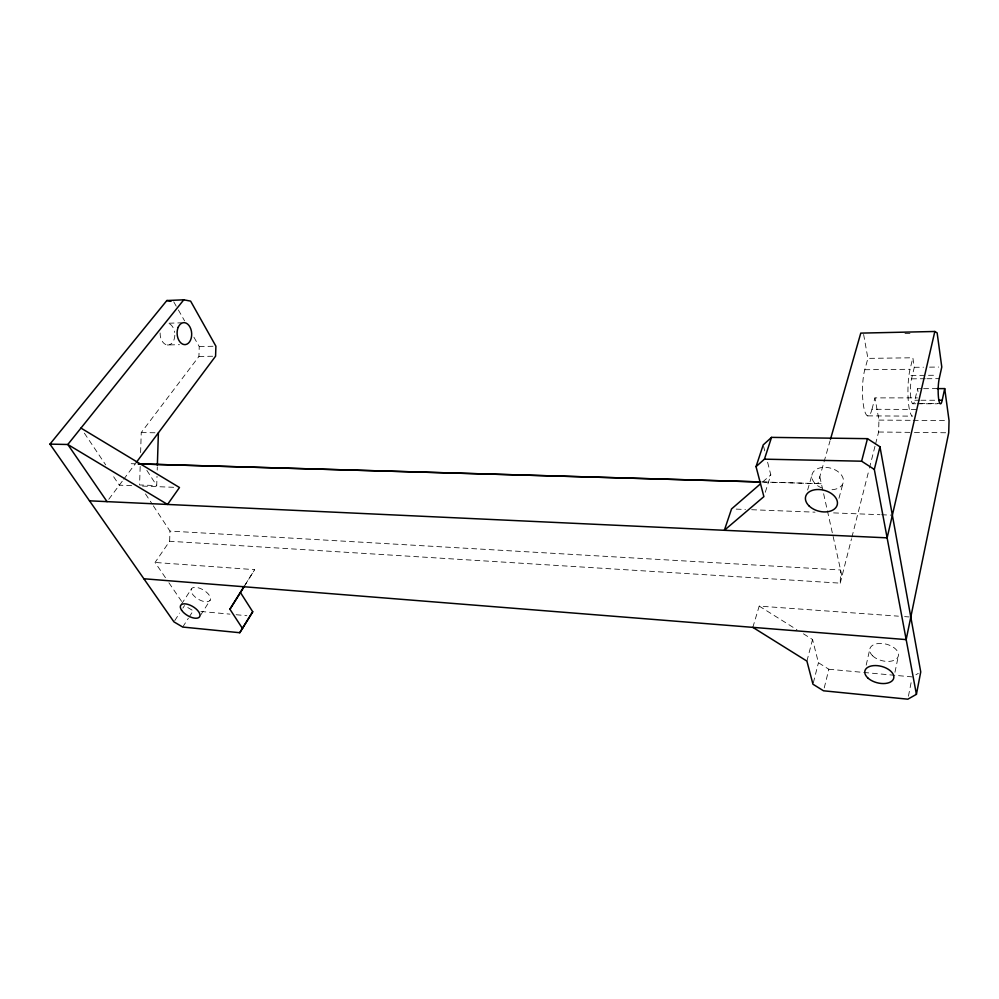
<?xml version="1.0" encoding="UTF-8"?>
<svg xmlns="http://www.w3.org/2000/svg" width="999" height="999" viewBox="0 0 999 999"><rect width="100%" height="100%" fill="white"/><g stroke="black" fill="none" stroke-linecap="round" stroke-linejoin="round"><path stroke-width="0.75" stroke-dasharray="5 3.75" d="M165.459 577.697L155.057 562.462L169.643 541.258L840.234 583.154L840.596 569.992L169.967 531.081L153.084 505.457M875.549 444.031L878.608 432.005L878.933 420.092L874.962 397.889L917.432 397.877M140.609 452.597L141.246 432.567L198.926 356.493L199.238 346.566L193.831 337.075M140.172 466.458L139.585 484.952L156.718 485.601L157.018 476.286M157.205 470.079L157.305 466.983M169.643 541.258L169.967 531.081M908.428 696.216L911.65 679.882M894.954 672.29L898.351 655.968M866.183 665.159L869.829 649.013M916.27 409.44L871.977 409.278A26.211 5.844 -89.3 0 1 863.71 406.905A26.211 5.844 -89.3 0 1 864.784 369.73L867.906 358.379L912.849 357.779L914.297 367.307L911.538 378.833A14.186 2.747 -89.2 0 0 910.976 398.901A14.186 2.747 -89.2 0 0 914.847 400.237L917.557 388.686L922.077 388.673M867.694 415.871L912.474 416.133A26.598 5.157 -89.2 0 1 908.103 398.077A26.598 5.157 -89.2 0 1 910.052 369.28L912.849 357.779M824.237 687.924L828.858 669.243L818.443 662.737L812.562 639.535L802.147 633.004M813.323 682.804L818.443 662.737M840.234 583.154L851.523 538.686M851.91 537.175L869.068 469.567M869.455 468.069L875.174 445.529M806.905 661.101L812.562 639.535M871.977 409.278L874.962 397.889M838.96 498.301L843.368 481.943M761.738 481.968L817.844 483.603L830.057 440.784M807.629 490.034L811.9 475.312M752.834 627.36L759.203 606.106L898.426 616.171M765.271 492.27L770.803 474.887L767.394 461.388M244.043 586.75L254.67 569.667L155.057 562.462M245.142 584.827L254.67 569.667M200.449 615.421L210.165 600.187M182.717 627.047L188.361 618.281M189.161 617.032L193.194 610.764L184.503 605.619L182.879 608.116M174.738 620.604L179.62 613.111M181.468 604.17L191.371 589.01M108.791 499.288L122.852 480.432M123.739 479.245L135.277 463.798M762.724 481.893L770.803 474.887M915.883 674.787L918.318 673.363M169.031 323.214L181.343 322.814M160.115 332.967A10.939 7.343 85.8 0 0 167.133 344.967L179.483 344.692M199.238 346.566L215.896 346.191M904.982 333.566L911.1 333.429M198.926 356.493L215.584 356.181M914.297 367.307L923.463 367.207M929.569 367.145L938.723 367.058M864.784 369.73L910.052 369.28M911.013 375.437L937.199 375.237M911.538 378.833L925.374 378.733M926.91 378.733L939.21 378.646M923.588 388.673L937.162 388.623M914.847 400.237L919.405 400.237M920.928 400.249L936.125 400.249M919.904 403.546L941.145 403.584M912.811 403.758L915.871 403.758M917.394 403.758L937.274 403.796M878.933 420.092L911.65 420.329M913.211 420.342L945.928 420.567M878.608 432.005L912.886 432.392M914.435 432.405L948.713 432.792M141.246 432.567L158.391 432.829M131.206 463.698L135.539 463.823M763.661 482.055L821.39 483.728L817.844 483.603M131.656 485.664L119.306 485.189L111.638 473.763M142.457 486.088L176.398 487.4M736.188 509.115L745.466 509.478M751.648 509.715L815.047 512.175M833.603 512.899L879.994 514.697M881.543 514.76L890.808 515.122M904.619 616.62L909.252 616.945M200.861 611.475L229.995 614.148M236.126 614.722L246.865 615.709M828.858 669.243L912.237 676.91M759.203 606.106L796.94 629.745M168.918 582.779L183.641 604.345M84.366 433.154L105.682 464.885M145.492 493.918L152.248 504.17M146.853 470.379L156.718 485.601M173.751 301.835L177.61 308.616M178.384 309.977L184.565 320.816M763.586 446.403L764.722 450.899M819.817 476.673L841.995 576.236M863.623 334.453L867.906 358.379M917.557 388.686L918.019 391.758M174.837 335.264A10.939 7.343 85.8 0 1 167.133 344.967M169.755 323.951A10.939 7.343 85.8 0 1 174.675 332.442M821.927 488.024A16.096 10.814 14.3 0 1 815.758 469.667A16.096 10.814 14.3 0 1 841.533 475.149A16.096 10.814 14.3 0 1 830.007 489.747M192.245 593.806A10.939 5.27 31 0 0 209.153 601.161A10.939 5.27 31 0 0 200.949 588.736A10.939 5.27 31 0 0 192.245 593.806M872.589 655.781A14.685 8.529 14 0 0 897.339 657.991A14.685 8.529 14 0 0 882.392 643.506A14.685 8.529 14 0 0 872.589 655.781"/><path stroke-width="1.5" d="M157.355 465.422L158.391 432.829M752.834 627.36L806.905 661.101L812.961 684.228L823.526 690.796L907.841 699.188L916.42 694.33L920.741 671.952L879.982 446.79L867.482 438.661L771.54 437.375L763.211 444.905L756.043 466.62L763.885 496.628L724.35 530.294L731.543 508.941L760.414 483.903M939.16 400.249L942.207 400.249L944.704 388.599L937.162 388.623M830.481 439.285L860.776 333.117L934.839 331.481L887.124 537.849L89.498 500.824M916.42 694.33L874.312 469.43L879.982 446.79M874.312 469.43L861.613 461.201L867.482 438.661M756.043 466.62L764.435 459.165L771.54 437.375M136.201 462.562L215.584 356.181L215.896 346.191L190.622 301.124L183.779 299.812L166.845 300.537L49.95 444.118L173.926 621.865L182.717 627.047L239.76 632.717L252.722 611.763L240.384 592.419L244.355 586.088M239.76 632.717L252.722 611.763M242.52 628.558L229.92 609.228L240.384 592.419M229.92 609.228L244.043 586.75M49.95 444.118L67.807 444.493L183.779 299.812M764.435 459.165L861.613 461.201M138.386 463.898L760.177 481.93M760.539 481.955L138.262 463.898M143.856 578.758L906.168 639.597L948.713 432.792L949.05 420.591L944.704 388.599M166.845 300.537L170.991 301.323M934.839 331.481L937.137 332.867L941.782 367.02L939.21 378.646A14.311 2.522 -89.1 0 0 938.648 398.901A14.311 2.522 -89.1 0 0 942.207 400.249M80.956 428.084L179.483 487.524L167.545 504.445L67.807 444.493L107.043 501.635M808.903 505.769A16.334 10.777 14.7 0 0 836.35 506.893A16.334 10.777 14.7 0 0 819.055 489.522A16.334 10.777 14.7 0 0 808.903 505.769M181.568 610.202A11.039 5.207 30.8 0 0 198.639 617.657A11.039 5.207 30.8 0 0 190.26 605.244A11.039 5.207 30.8 0 0 181.568 610.202M867.669 677.797A14.873 8.479 14.4 0 0 892.694 680.232A14.873 8.479 14.4 0 0 877.534 665.671A14.873 8.479 14.4 0 0 867.669 677.797M178.222 327.222A11.014 7.28 86 0 0 184.103 344.58A11.014 7.28 86 0 0 190.859 329.108A11.014 7.28 86 0 0 178.222 327.222"/></g></svg>
